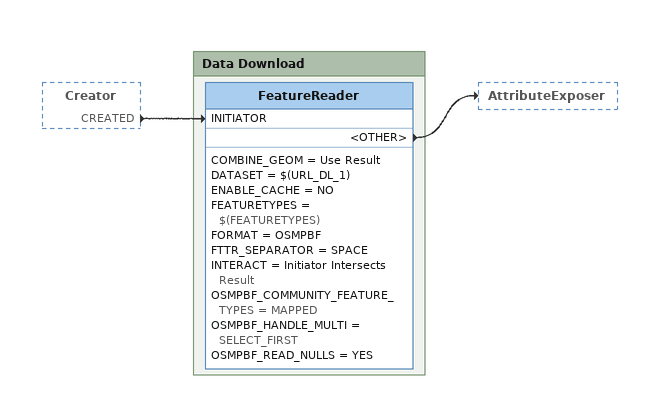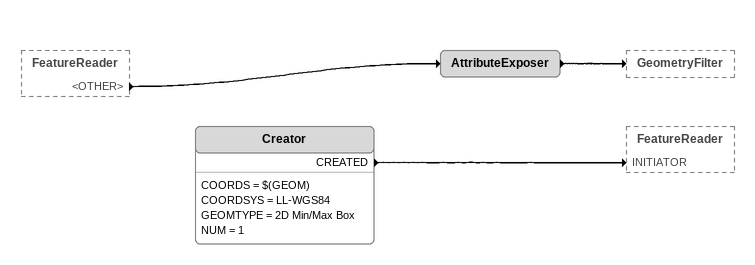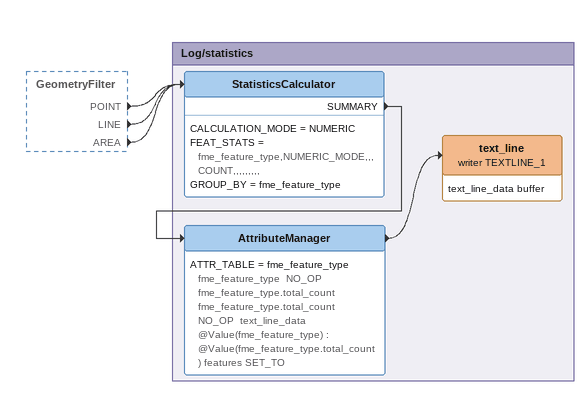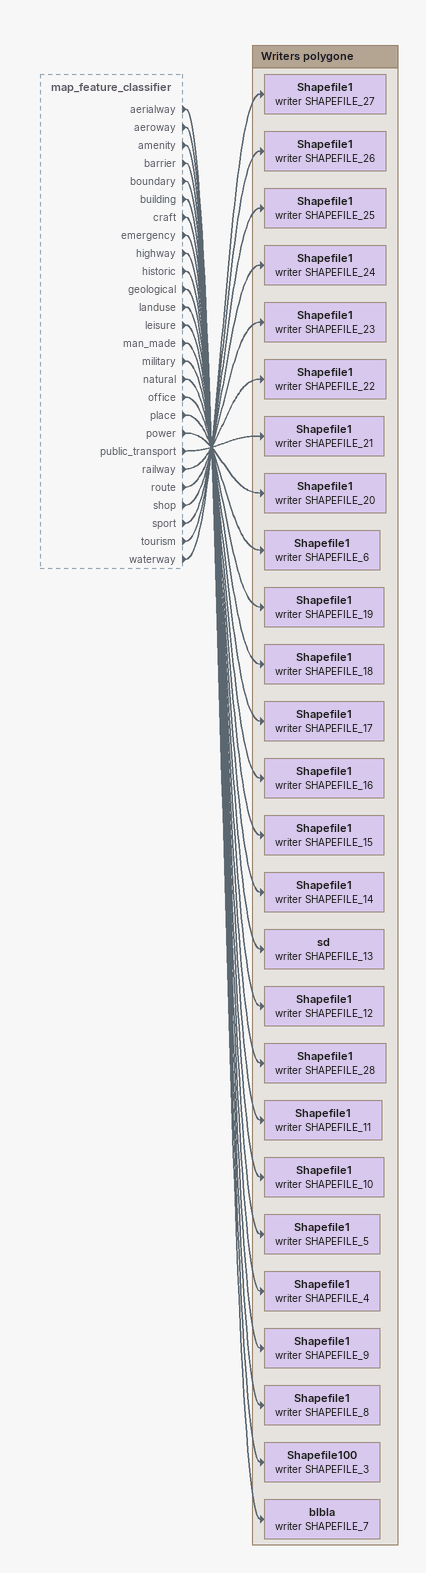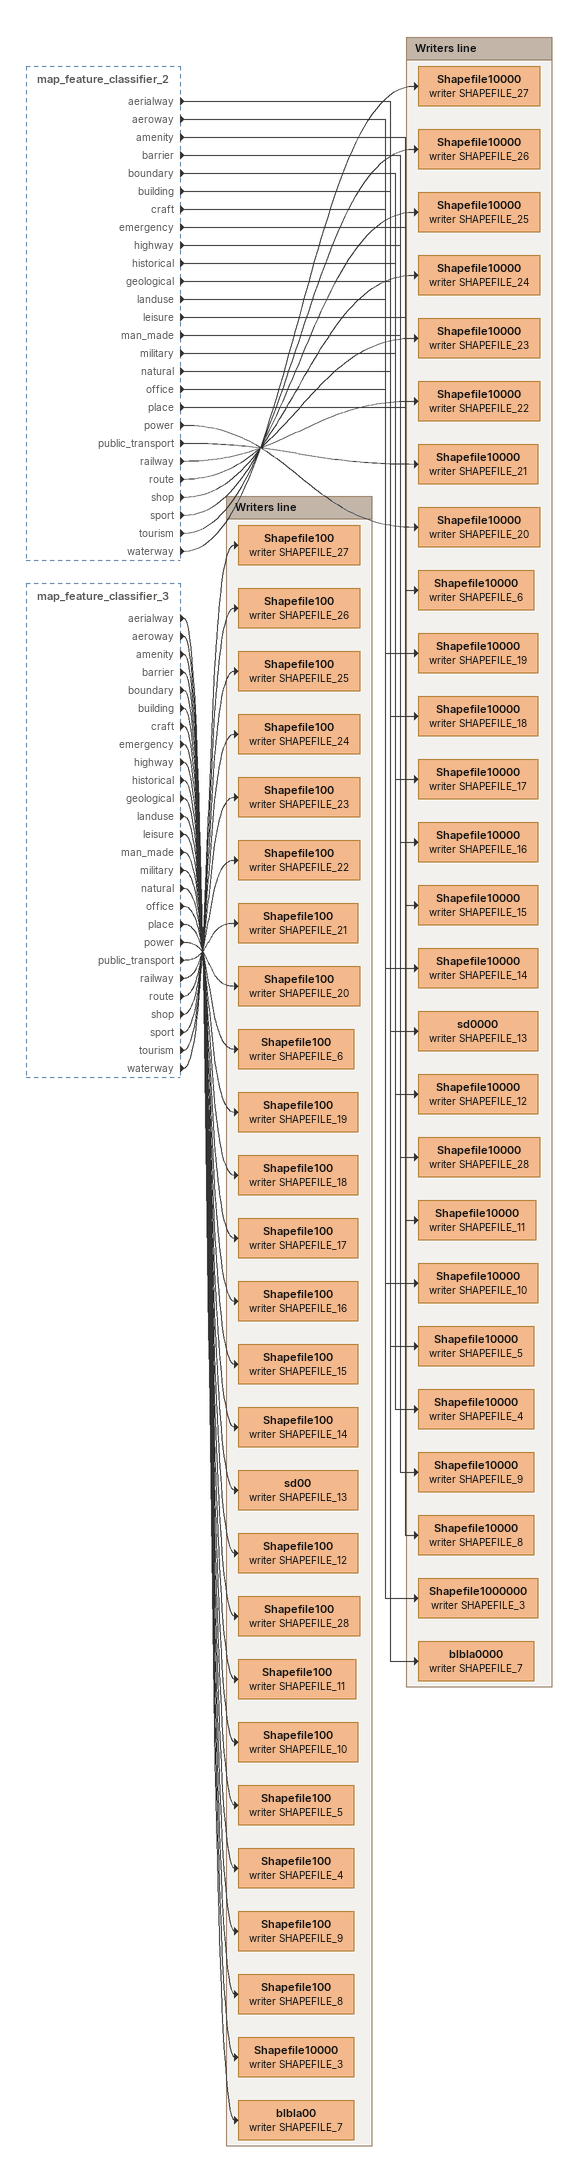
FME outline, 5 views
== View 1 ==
Creator [outside]
    CREATED -> FeatureReader [INITIATOR]

Bookmark: Data Download
FeatureReader
    COMBINE_GEOM = Use Result
    DATASET = $(URL_DL_1)
    ENABLE_CACHE = NO
    FEATURETYPES = $(FEATURETYPES)
    FORMAT = OSMPBF
    FTTR_SEPARATOR = SPACE
    INTERACT = Initiator Intersects Result
    OSMPBF_COMMUNITY_FEATURE_TYPES = MAPPED
    OSMPBF_HANDLE_MULTI = SELECT_FIRST
    OSMPBF_READ_NULLS = YES
    <OTHER> -> AttributeExposer

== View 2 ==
FeatureReader [outside]
    <OTHER> -> AttributeExposer
Creator
    COORDS = $(GEOM)
    COORDSYS = LL-WGS84
    GEOMTYPE = 2D Min/Max Box
    NUM = 1
    CREATED -> FeatureReader [INITIATOR]
AttributeExposer
    -> GeometryFilter

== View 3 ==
GeometryFilter [outside]
    POINT -> StatisticsCalculator
    LINE -> StatisticsCalculator
    AREA -> StatisticsCalculator

Bookmark: Log/statistics
StatisticsCalculator
    CALCULATION_MODE = NUMERIC
    FEAT_STATS = fme_feature_type,NUMERIC_MODE,,,COUNT,,,,,,,,,
    GROUP_BY = fme_feature_type
    SUMMARY -> AttributeManager
AttributeManager
    ATTR_TABLE = fme_feature_type fme_feature_type  NO_OP fme_feature_type.total_count fme_feature_type.total_count  NO_OP  text_line_data @Value(fme_feature_type) : @Value(fme_feature_type.total_count) features SET_TO
    -> text_line (writer TEXTLINE_1)
text_line (writer TEXTLINE_1)
    attributes: text_line_data buffer

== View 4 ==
map_feature_classifier [outside]
    aerialway -> blbla (writer SHAPEFILE_7)
    aeroway -> Shapefile100 (writer SHAPEFILE_3)
    amenity -> Shapefile1 (writer SHAPEFILE_8)
    barrier -> Shapefile1 (writer SHAPEFILE_9)
    boundary -> Shapefile1 (writer SHAPEFILE_4)
    building -> Shapefile1 (writer SHAPEFILE_5)
    craft -> Shapefile1 (writer SHAPEFILE_10)
    emergency -> Shapefile1 (writer SHAPEFILE_11)
    highway -> Shapefile1 (writer SHAPEFILE_28)
    historic -> Shapefile1 (writer SHAPEFILE_12)
    geological -> sd (writer SHAPEFILE_13)
    landuse -> Shapefile1 (writer SHAPEFILE_14)
    leisure -> Shapefile1 (writer SHAPEFILE_15)
    man_made -> Shapefile1 (writer SHAPEFILE_16)
    military -> Shapefile1 (writer SHAPEFILE_17)
    natural -> Shapefile1 (writer SHAPEFILE_18)
    office -> Shapefile1 (writer SHAPEFILE_19)
    place -> Shapefile1 (writer SHAPEFILE_6)
    power -> Shapefile1 (writer SHAPEFILE_20)
    public_transport -> Shapefile1 (writer SHAPEFILE_21)
    railway -> Shapefile1 (writer SHAPEFILE_22)
    route -> Shapefile1 (writer SHAPEFILE_23)
    shop -> Shapefile1 (writer SHAPEFILE_24)
    sport -> Shapefile1 (writer SHAPEFILE_25)
    tourism -> Shapefile1 (writer SHAPEFILE_26)
    waterway -> Shapefile1 (writer SHAPEFILE_27)

Bookmark: Writers polygone
Shapefile1 (writer SHAPEFILE_27)
Shapefile1 (writer SHAPEFILE_26)
Shapefile1 (writer SHAPEFILE_25)
Shapefile1 (writer SHAPEFILE_24)
Shapefile1 (writer SHAPEFILE_23)
Shapefile1 (writer SHAPEFILE_22)
Shapefile1 (writer SHAPEFILE_21)
Shapefile1 (writer SHAPEFILE_20)
Shapefile1 (writer SHAPEFILE_6)
Shapefile1 (writer SHAPEFILE_19)
Shapefile1 (writer SHAPEFILE_18)
Shapefile1 (writer SHAPEFILE_17)
Shapefile1 (writer SHAPEFILE_16)
Shapefile1 (writer SHAPEFILE_15)
Shapefile1 (writer SHAPEFILE_14)
sd (writer SHAPEFILE_13)
Shapefile1 (writer SHAPEFILE_12)
Shapefile1 (writer SHAPEFILE_28)
Shapefile1 (writer SHAPEFILE_11)
Shapefile1 (writer SHAPEFILE_10)
Shapefile1 (writer SHAPEFILE_5)
Shapefile1 (writer SHAPEFILE_4)
Shapefile1 (writer SHAPEFILE_9)
Shapefile1 (writer SHAPEFILE_8)
Shapefile100 (writer SHAPEFILE_3)
blbla (writer SHAPEFILE_7)

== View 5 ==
map_feature_classifier_2 [outside]
    aerialway -> blbla0000 (writer SHAPEFILE_7)
    aeroway -> Shapefile1000000 (writer SHAPEFILE_3)
    amenity -> Shapefile10000 (writer SHAPEFILE_8)
    barrier -> Shapefile10000 (writer SHAPEFILE_9)
    boundary -> Shapefile10000 (writer SHAPEFILE_4)
    building -> Shapefile10000 (writer SHAPEFILE_5)
    craft -> Shapefile10000 (writer SHAPEFILE_10)
    emergency -> Shapefile10000 (writer SHAPEFILE_11)
    highway -> Shapefile10000 (writer SHAPEFILE_28)
    historical -> Shapefile10000 (writer SHAPEFILE_12)
    geological -> sd0000 (writer SHAPEFILE_13)
    landuse -> Shapefile10000 (writer SHAPEFILE_14)
    leisure -> Shapefile10000 (writer SHAPEFILE_15)
    man_made -> Shapefile10000 (writer SHAPEFILE_16)
    military -> Shapefile10000 (writer SHAPEFILE_17)
    natural -> Shapefile10000 (writer SHAPEFILE_18)
    office -> Shapefile10000 (writer SHAPEFILE_19)
    place -> Shapefile10000 (writer SHAPEFILE_6)
    power -> Shapefile10000 (writer SHAPEFILE_20)
    public_transport -> Shapefile10000 (writer SHAPEFILE_21)
    railway -> Shapefile10000 (writer SHAPEFILE_22)
    route -> Shapefile10000 (writer SHAPEFILE_23)
    shop -> Shapefile10000 (writer SHAPEFILE_24)
    sport -> Shapefile10000 (writer SHAPEFILE_25)
    tourism -> Shapefile10000 (writer SHAPEFILE_26)
    waterway -> Shapefile10000 (writer SHAPEFILE_27)
map_feature_classifier_3 [outside]
    aerialway -> blbla00 (writer SHAPEFILE_7)
    aeroway -> Shapefile10000 (writer SHAPEFILE_3)
    amenity -> Shapefile100 (writer SHAPEFILE_8)
    barrier -> Shapefile100 (writer SHAPEFILE_9)
    boundary -> Shapefile100 (writer SHAPEFILE_4)
    building -> Shapefile100 (writer SHAPEFILE_5)
    craft -> Shapefile100 (writer SHAPEFILE_10)
    emergency -> Shapefile100 (writer SHAPEFILE_11)
    highway -> Shapefile100 (writer SHAPEFILE_28)
    historical -> Shapefile100 (writer SHAPEFILE_12)
    geological -> sd00 (writer SHAPEFILE_13)
    landuse -> Shapefile100 (writer SHAPEFILE_14)
    leisure -> Shapefile100 (writer SHAPEFILE_15)
    man_made -> Shapefile100 (writer SHAPEFILE_16)
    military -> Shapefile100 (writer SHAPEFILE_17)
    natural -> Shapefile100 (writer SHAPEFILE_18)
    office -> Shapefile100 (writer SHAPEFILE_19)
    place -> Shapefile100 (writer SHAPEFILE_6)
    power -> Shapefile100 (writer SHAPEFILE_20)
    public_transport -> Shapefile100 (writer SHAPEFILE_21)
    railway -> Shapefile100 (writer SHAPEFILE_22)
    route -> Shapefile100 (writer SHAPEFILE_23)
    shop -> Shapefile100 (writer SHAPEFILE_24)
    sport -> Shapefile100 (writer SHAPEFILE_25)
    tourism -> Shapefile100 (writer SHAPEFILE_26)
    waterway -> Shapefile100 (writer SHAPEFILE_27)

Bookmark: Writers line
Shapefile10000 (writer SHAPEFILE_27)
Shapefile10000 (writer SHAPEFILE_26)
Shapefile10000 (writer SHAPEFILE_25)
Shapefile10000 (writer SHAPEFILE_24)
Shapefile10000 (writer SHAPEFILE_23)
Shapefile10000 (writer SHAPEFILE_22)
Shapefile10000 (writer SHAPEFILE_21)
Shapefile10000 (writer SHAPEFILE_20)
Shapefile10000 (writer SHAPEFILE_6)
Shapefile10000 (writer SHAPEFILE_19)
Shapefile10000 (writer SHAPEFILE_18)
Shapefile10000 (writer SHAPEFILE_17)
Shapefile10000 (writer SHAPEFILE_16)
Shapefile10000 (writer SHAPEFILE_15)
Shapefile10000 (writer SHAPEFILE_14)
sd0000 (writer SHAPEFILE_13)
Shapefile10000 (writer SHAPEFILE_12)
Shapefile10000 (writer SHAPEFILE_28)
Shapefile10000 (writer SHAPEFILE_11)
Shapefile10000 (writer SHAPEFILE_10)
Shapefile10000 (writer SHAPEFILE_5)
Shapefile10000 (writer SHAPEFILE_4)
Shapefile10000 (writer SHAPEFILE_9)
Shapefile10000 (writer SHAPEFILE_8)
Shapefile1000000 (writer SHAPEFILE_3)
blbla0000 (writer SHAPEFILE_7)

Bookmark: Writers line
Shapefile100 (writer SHAPEFILE_27)
Shapefile100 (writer SHAPEFILE_26)
Shapefile100 (writer SHAPEFILE_25)
Shapefile100 (writer SHAPEFILE_24)
Shapefile100 (writer SHAPEFILE_23)
Shapefile100 (writer SHAPEFILE_22)
Shapefile100 (writer SHAPEFILE_21)
Shapefile100 (writer SHAPEFILE_20)
Shapefile100 (writer SHAPEFILE_6)
Shapefile100 (writer SHAPEFILE_19)
Shapefile100 (writer SHAPEFILE_18)
Shapefile100 (writer SHAPEFILE_17)
Shapefile100 (writer SHAPEFILE_16)
Shapefile100 (writer SHAPEFILE_15)
Shapefile100 (writer SHAPEFILE_14)
sd00 (writer SHAPEFILE_13)
Shapefile100 (writer SHAPEFILE_12)
Shapefile100 (writer SHAPEFILE_28)
Shapefile100 (writer SHAPEFILE_11)
Shapefile100 (writer SHAPEFILE_10)
Shapefile100 (writer SHAPEFILE_5)
Shapefile100 (writer SHAPEFILE_4)
Shapefile100 (writer SHAPEFILE_9)
Shapefile100 (writer SHAPEFILE_8)
Shapefile10000 (writer SHAPEFILE_3)
blbla00 (writer SHAPEFILE_7)
